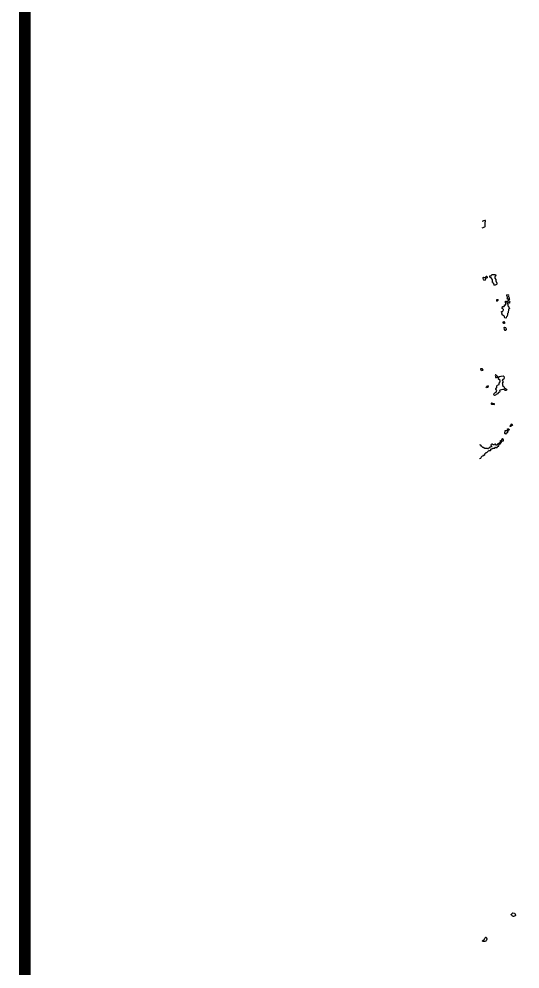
# Model space of a CAD drawing. Header units: millimetres. Extents: x -954552 to 1497340, y -301250 to 736091.
# Drawn here: x 71712 to 114153, y 347717 to 428269 of the extents above; entities that cross this region are included whole.
import ezdxf

# ---------------------------------------------------------------- set-up
doc = ezdxf.new("R2010")
doc.units = ezdxf.units.MM
doc.layers.add('2122', color=7, linetype='Continuous')

msp = doc.modelspace()

# ---------------------------------------------------------------- linework, layer by layer
at = {"const_width": 1000}
msp.add_lwpolyline([(436634, 41900), (436634, 603450), (72212, 603450), (72212, 41900)], close=True, dxfattribs=at)
at = {"layer": '2122', "color": 7}
for points in [[(110958, 410564), (111172, 410647), (111197, 410672), (111211, 410872), (111190, 410991), (111192, 411037), (111235, 411121), (111235, 411146), (111230, 411184), (111164, 411172), (111055, 411146), (110945, 411093), (110945, 411093)], [(111143, 406348), (111241, 406356), (111267, 406381), (111288, 406455), (111344, 406461), (111380, 406410), (111360, 406330), (111285, 406299), (111221, 406238), (111195, 406119), (111151, 406110), (111062, 406206), (111045, 406277), (111044, 406340), (111072, 406366), (111143, 406348), (111143, 406348)], [(112113, 406151), (112112, 406067), (112190, 405860), (112188, 405785), (112169, 405754), (112044, 405693), (111956, 405698), (111947, 405733), (111958, 405788), (111890, 405864), (111891, 405915), (111879, 405934), (111835, 405937), (111817, 405959), (111821, 406133), (111808, 406216), (111722, 406324), (111635, 406346), (111599, 406395), (111607, 406493), (111619, 406506), (111663, 406499), (111719, 406504), (111765, 406607), (111777, 406610), (111945, 406608), (111952, 406598), (112065, 406593), (112094, 406549), (112081, 406464), (112024, 406431), (112024, 406431), (112016, 406340), (112028, 406306), (112114, 406192), (112113, 406151), (112113, 406151)], [(112227, 404320), (112209, 404335), (112193, 404380), (112190, 404467), (112194, 404479), (112255, 404481), (112299, 404459), (112313, 404428), (112201, 404377), (112227, 404320), (112227, 404320)], [(113187, 404782), (113184, 404751), (113232, 404616), (113230, 404525), (113218, 404513), (113099, 404527), (113075, 404559), (113088, 404584), (113101, 404680), (113047, 404785), (113048, 404828), (113099, 404908), (113168, 404894), (113168, 404851), (113168, 404851)], [(113321, 404355), (113276, 404275), (113269, 404200), (113256, 404187), (113212, 404178), (113181, 404185), (113161, 404228), (113153, 404351), (113142, 404374), (113204, 404451), (113204, 404464), (113227, 404472), (113273, 404468), (113305, 404424), (113305, 404424)], [(113128, 404065), (113128, 403958), (113176, 403889), (113214, 403869), (113215, 403788), (113224, 403770), (113261, 403751), (113248, 403670), (113193, 403656), (113146, 403350), (113092, 403296), (113082, 403253), (113083, 403178), (113055, 403085), (113013, 403048), (112992, 402936), (112961, 402915), (112880, 402928), (112849, 402980), (112838, 403045), (112813, 403076), (112634, 403195), (112625, 403259), (112643, 403342), (112600, 403411), (112601, 403460), (112695, 403503), (112757, 403616), (112756, 403637), (112704, 403696), (112655, 403716), (112655, 403716), (112654, 403798), (112666, 403811), (112667, 403864), (112682, 403881), (112802, 403882), (112833, 403961), (112847, 404028), (112948, 404042), (112951, 404143), (112936, 404193), (112933, 404336), (112946, 404348), (112996, 404335), (113035, 404247), (113045, 404252), (113128, 404065), (113128, 404065)], [(112831, 402533), (112847, 402451), (112841, 402445), (112798, 402452), (112742, 402526), (112750, 402618), (112788, 402618), (112831, 402533), (112831, 402533)], [(112985, 401994), (112982, 401918), (112962, 401862), (112894, 401869), (112845, 401933), (112824, 402107), (112829, 402126), (112923, 402112), (112983, 402012), (112985, 401994), (112985, 401994)], [(110888, 398440), (110842, 398561), (110829, 398561), (110837, 398624), (110912, 398635), (110983, 398555), (111016, 398533), (111015, 398489), (110972, 398460), (110888, 398440), (110888, 398440)], [(112551, 397994), (112737, 397999), (112775, 397949), (112799, 397942), (112824, 397919), (112828, 397892), (112805, 397867), (112790, 397742), (112768, 397743), (112736, 397703), (112704, 397690), (112639, 397626), (112638, 397607), (112712, 397556), (112724, 397509), (112710, 397431), (112655, 397413), (112683, 397350), (112663, 397245), (112684, 397194), (112798, 397099), (112834, 396992), (113014, 396889), (113032, 396861), (113013, 396808), (112962, 396765), (112887, 396779), (112813, 396846), (112782, 396850), (112710, 396843), (112475, 396789), (112475, 396789), (112430, 396755), (112435, 396661), (112425, 396639), (112347, 396607), (112257, 396489), (112131, 396432), (112068, 396361), (111987, 396343), (111950, 396407), (111964, 396506), (112021, 396564), (112129, 396623), (112173, 396709), (112181, 396765), (112120, 396873), (112121, 396916), (112191, 397022), (112186, 397071), (112193, 397159), (112219, 397205), (112245, 397226), (112389, 397268), (112398, 397393), (112474, 397492), (112470, 397610), (112310, 397746), (112360, 397831), (112362, 397936), (112413, 397964), (112543, 397974), (112542, 397993), (112542, 397993), (112551, 397994), (112551, 397994)], [(112207, 397997), (112182, 398008), (112109, 398103), (112071, 398097), (112058, 398029), (112082, 397982), (112082, 397947), (112069, 397922), (112081, 397885), (112161, 397874), (112280, 397900), (112287, 397957), (112207, 397997), (112207, 397997)], [(111297, 397017), (111286, 397060), (111369, 397128), (111400, 397184), (111445, 397171), (111434, 397025), (111415, 397011), (111323, 396983), (111323, 396983)], [(111981, 395629), (111938, 395645), (111877, 395649), (111835, 395667), (111806, 395685), (111750, 395686), (111711, 395663), (111712, 395647), (111739, 395623), (111783, 395600), (111972, 395594), (111985, 395606), (111982, 395629), (111982, 395629)], [(113421, 393953), (113461, 393952), (113521, 393842), (113488, 393810), (113388, 393748), (113375, 393729), (113318, 393711), (113338, 393830), (113374, 393848), (113411, 393887), (113421, 393953), (113421, 393953)], [(113103, 393514), (113146, 393520), (113203, 393507), (113245, 393425), (113219, 393407), (113135, 393376), (113131, 393296), (113093, 393259), (113098, 393197), (113066, 393165), (112991, 393151), (112932, 393075), (112917, 393079), (112878, 393119), (112888, 393367), (113056, 393372), (113101, 393415), (113112, 393452), (113087, 393459), (113103, 393514), (113103, 393514)], [(110718, 391014), (110840, 391036), (110902, 391141), (110923, 391198), (111048, 391237), (111094, 391301), (111181, 391290), (111188, 391297), (111182, 391391), (111234, 391449), (111259, 391498), (111354, 391519), (111481, 391645), (111547, 391672), (111646, 391675), (111674, 391709), (111674, 391760), (111679, 391782), (111721, 391835), (111808, 391811), (111846, 391886), (112015, 391889), (112067, 391966), (112103, 391969), (112135, 391938), (112210, 391943), (112273, 392035), (112354, 392059), (112377, 392229), (112489, 392257), (112514, 392281), (112514, 392281), (112548, 392374), (112655, 392507), (112743, 392509), (112757, 392580), (112699, 392678), (112668, 392688), (112625, 392650), (112579, 392589), (112563, 392543), (112437, 392482), (112467, 392413), (112466, 392351), (112391, 392314), (112374, 392280), (112373, 392255), (112264, 392235), (112187, 392130), (112138, 392137), (112071, 392213), (112026, 392214), (111989, 392171), (111876, 392173), (111824, 392209), (111793, 392215), (111764, 392236), (111688, 392150), (111708, 392083), (111737, 392044), (111736, 392006), (111692, 391998), (111629, 391967), (111629, 391967), (111609, 391945), (111547, 391925), (111489, 391829), (111458, 391832), (111409, 391865), (111296, 391838), (111196, 391840), (111166, 391853), (111048, 391942), (111016, 391948), (110880, 392060), (110840, 392128), (110749, 392171), (110749, 392171)], [(113596, 352166), (113523, 352190), (113523, 352209), (113486, 352253), (113422, 352287), (113416, 352312), (113416, 352343), (113541, 352469), (113685, 352450), (113698, 352419), (113710, 352419), (113785, 352319), (113779, 352263), (113735, 352219), (113674, 352188), (113630, 352178), (113610, 352162), (113596, 352166), (113596, 352166)], [(111162, 350043), (111031, 350043), (110974, 350066), (110962, 350112), (111081, 350181), (111156, 350257), (111187, 350338), (111268, 350422), (111287, 350419), (111355, 350285), (111355, 350235), (111300, 350113), (111269, 350082), (111187, 350043), (111162, 350043), (111162, 350043)]]:
    msp.add_lwpolyline(points, dxfattribs=at)

doc.saveas('drawing.dxf')
